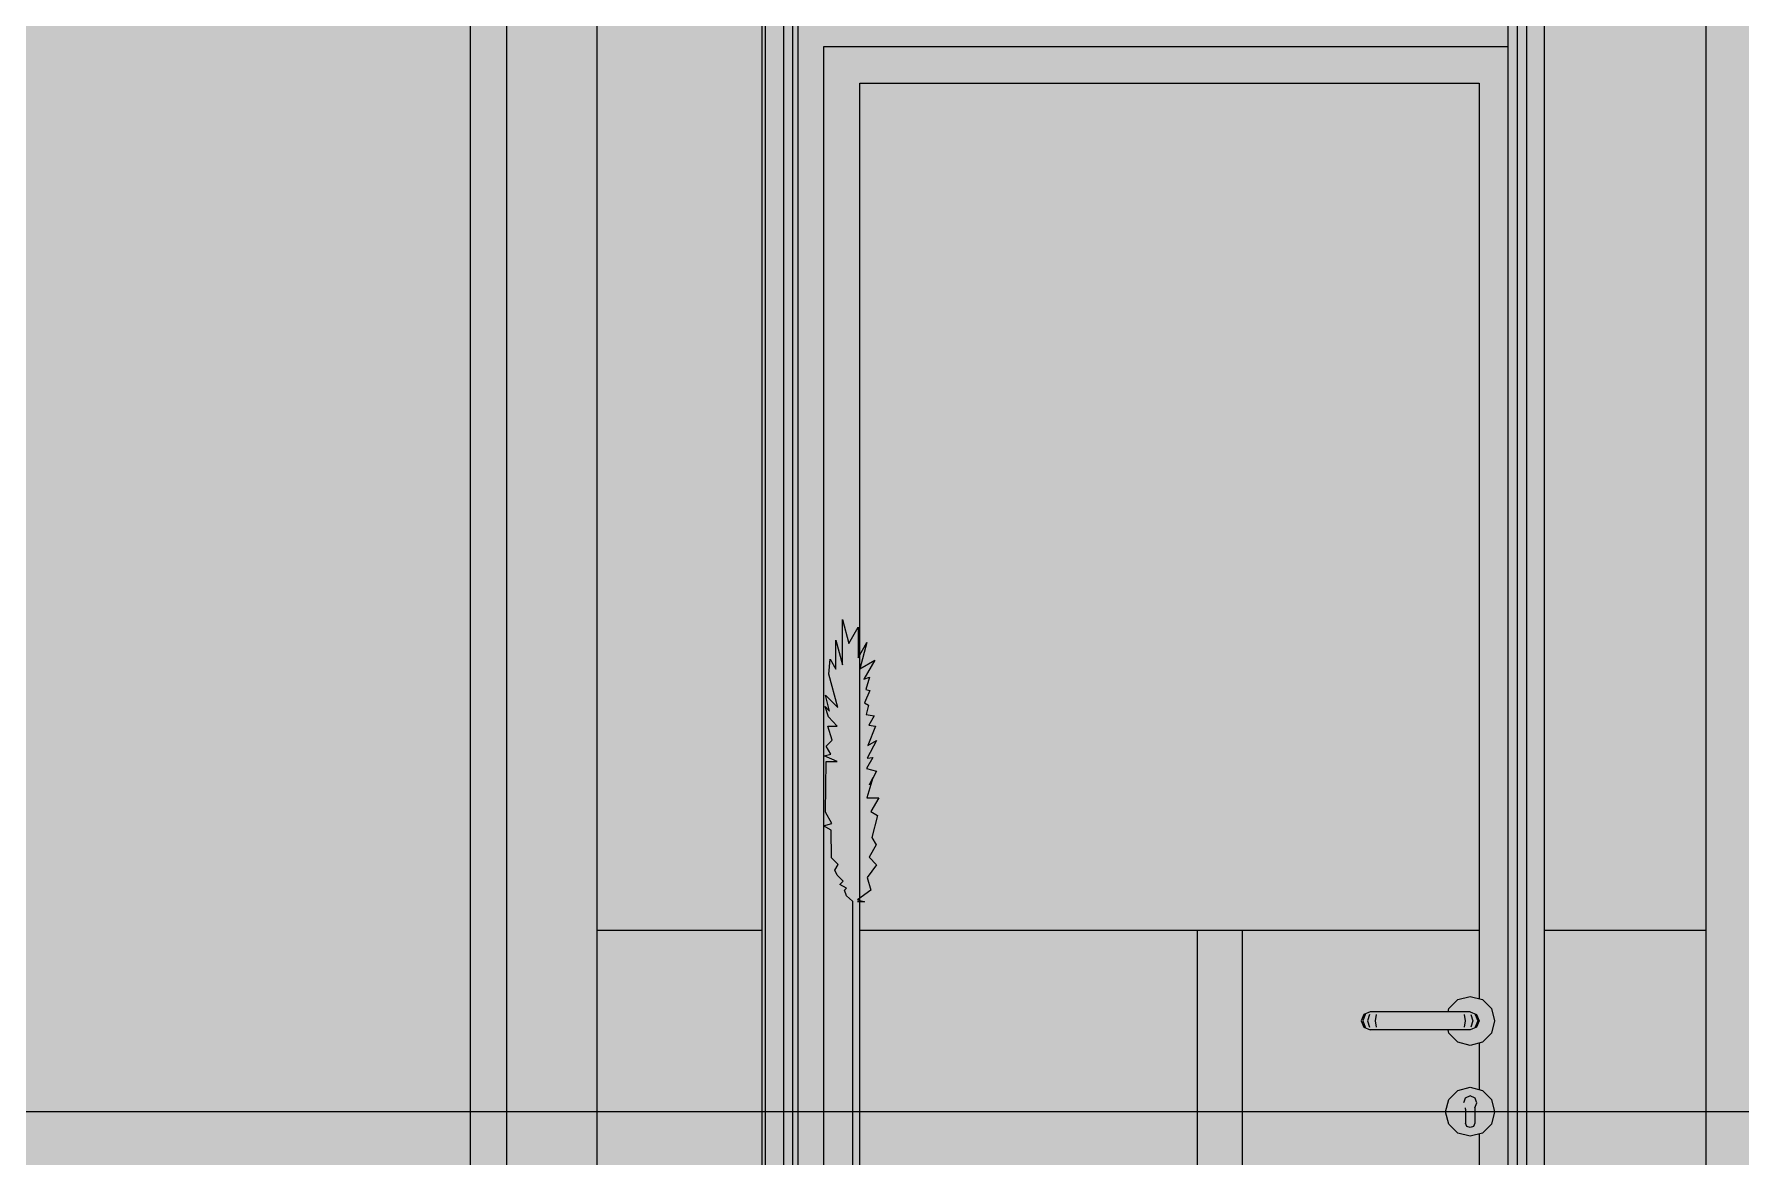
# Model space of a CAD drawing. Header units: centimetres. Extents: x -4381 to 5639, y -3920 to 4826.
# Drawn here: x 123.161 to 125.039, y 11.468 to 12.704 of the extents above; entities that cross this region are included whole.
import ezdxf
from ezdxf.xclip import XClip

# ---------------------------------------------------------------- set-up
doc = ezdxf.new("R2010")
doc.units = ezdxf.units.CM
doc.header["$MEASUREMENT"] = 0
doc.header["$XCLIPFRAME"] = 0
doc.set_wipeout_variables(frame=1)
doc.linetypes.add('Wipeout_Contour', pattern=[100, 0, -100])
for name, color, linetype, lineweight in [('01- MOBILIER_Pen_No__7', 7, 'Continuous', 5), ('0_Pen_No__1', 7, 'Continuous', 5), ('0_Pen_No__15', 214, 'Continuous', 5), ('Structural - Bearing_Pen_No__1', 7, 'Continuous', 5), ('Structural - Bearing_Pen_No__18', 9, 'Continuous', 5), ('Structural - Bearing_Pen_No__7', 7, 'Continuous', 5)]:
    doc.layers.add(name, color=color, linetype=linetype, lineweight=lineweight)
for name, color, linetype, lineweight, true_color in [('03-Personnages.2D_Pen_No__58', 7, 'Continuous', 5, 0xdf0000), ('Structural - Bearing_Pen_No__102', 7, 'Continuous', 5, 0xcccccc), ('Structural - Bearing_Pen_No__112', 7, 'Continuous', 5, 0xd5aaaa)]:
    doc.layers.add(name, color=color, linetype=linetype, lineweight=lineweight, true_color=true_color)
doc.layers.add('Drawing & Figure', color=7, linetype='Continuous')
doc.layers.add('Structural - Bearing', color=7, linetype='Continuous')

# ---------------------------------------------------------------- blocks, each defined once
blk = doc.blocks.new('Drawing_11_11', base_point=(474.0779, 10.6179))
at = {"color": 254, "linetype": 'Wipeout_Contour', "lineweight": 0, "ltscale": 485.312076}
blk.add_wipeout([(117.6905, 11.5179), (123.6405, 11.5179), (123.6405, 13.7179), (117.6905, 13.7179)], dxfattribs=at).dxf.layer = 'Structural - Bearing'
at = {"color": 254, "linetype": 'Wipeout_Contour', "lineweight": 0, "ltscale": 502.732726}
blk.add_wipeout([(125.0005, 11.5179), (125.1005, 11.5179), (125.1005, 13.5779), (125.0005, 13.5779)], dxfattribs=at).dxf.layer = 'Structural - Bearing'
at = {"layer": 'Structural - Bearing_Pen_No__112', "linetype": 'Continuous', "ltscale": 10}
blk.add_hatch(color=256, dxfattribs=at).paths.add_polyline_path([(117.6905, 11.5179), (123.6405, 11.5179), (123.6405, 13.7179), (117.6905, 13.7179)])
at = {"layer": 'Structural - Bearing_Pen_No__18', "linetype": 'Continuous', "ltscale": 10}
blk.add_hatch(color=256, dxfattribs=at).paths.add_polyline_path([(125.0005, 11.5179), (125.1005, 11.5179), (125.1005, 13.5779), (125.0005, 13.5779)])
at = {"color": 254, "linetype": 'Wipeout_Contour', "lineweight": 0, "ltscale": 497.222874}
blk.add_wipeout([(123.6405, 13.6779), (123.6405, 11.5179), (123.6805, 11.5179), (123.6805, 13.6779)], dxfattribs=at).dxf.layer = 'Structural - Bearing'
at = {"layer": 'Structural - Bearing_Pen_No__18', "linetype": 'Continuous', "ltscale": 10}
blk.add_hatch(color=256, dxfattribs=at).paths.add_polyline_path([(123.6405, 13.6779), (123.6405, 11.5179), (123.6805, 11.5179), (123.6805, 13.6779)])
at = {"color": 254, "linetype": 'Wipeout_Contour', "lineweight": 0, "ltscale": 497.479566}
blk.add_wipeout([(123.6805, 13.5779), (123.6805, 11.5179), (123.7805, 11.5179), (123.7805, 13.5779)], dxfattribs=at).dxf.layer = 'Structural - Bearing'
at = {"layer": 'Structural - Bearing_Pen_No__18', "linetype": 'Continuous', "ltscale": 10}
blk.add_hatch(color=256, dxfattribs=at).paths.add_polyline_path([(123.6805, 13.5779), (123.6805, 11.5179), (123.7805, 11.5179), (123.7805, 13.5779)])
at = {"color": 254, "linetype": 'Wipeout_Contour', "lineweight": 0, "ltscale": 500.105242}
blk.add_wipeout([(123.7805, 13.5779), (123.7805, 11.5179), (125.0005, 11.5179), (125.0005, 13.5779)], dxfattribs=at).dxf.layer = 'Structural - Bearing'
at = {"layer": 'Structural - Bearing_Pen_No__102', "linetype": 'Continuous', "ltscale": 10}
blk.add_hatch(color=256, dxfattribs=at).paths.add_polyline_path([(123.7805, 13.5779), (123.7805, 11.5179), (125.0005, 11.5179), (125.0005, 13.5779)])
at = {"layer": '01- MOBILIER_Pen_No__7', "linetype": 'Continuous', "ltscale": 10}
for p, q in [((123.7805, 11.7179), (123.9617, 11.7179)), ((124.0696, 11.7179), (124.7511, 11.7179)), ((124.823, 11.7179), (125.0005, 11.7179))]:
    blk.add_line(p, q, dxfattribs=at)
at = {"layer": '0_Pen_No__15', "linetype": 'Continuous', "ltscale": 10, "flags": 128}
blk.add_lwpolyline([(124.0614, 11.7495), (124.0549, 11.7557), (124.0526, 11.7618), (124.0547, 11.7638), (124.0473, 11.7681), (124.051, 11.7718), (124.0446, 11.7782), (124.0419, 11.7839), (124.0455, 11.7901), (124.0383, 11.7974), (124.0378, 11.8278), (124.0296, 11.8325), (124.0387, 11.835), (124.0315, 11.8476), (124.0323, 11.9033), (124.0443, 11.9033), (124.0303, 11.9095), (124.0376, 11.9114), (124.0325, 11.9203), (124.0391, 11.9269), (124.0343, 11.9423), (124.0445, 11.9423), (124.0348, 11.9524), (124.0312, 11.9639), (124.0362, 11.9588), (124.0315, 11.9764), (124.0451, 11.9629), (124.0352, 11.9995), (124.0369, 12.016), (124.0429, 12.005), (124.0429, 12.0369), (124.0502, 12.0097), (124.0502, 12.0595), (124.0572, 12.0333), (124.0675, 12.0512), (124.0675, 12.0174), (124.0773, 12.0345), (124.0695, 12.0052), (124.0861, 12.0148), (124.074, 11.9939), (124.0801, 11.9962), (124.0759, 11.9827), (124.0804, 11.9815), (124.0746, 11.9679), (124.0791, 11.9653), (124.0763, 11.955), (124.0851, 11.9535), (124.0794, 11.9435), (124.0865, 11.9423), (124.0784, 11.9209), (124.0877, 11.9263), (124.0774, 11.907), (124.0838, 11.9078), (124.0768, 11.8956), (124.0878, 11.8927), (124.0799, 11.8778), (124.0838, 11.8853), (124.077, 11.8634), (124.0902, 11.8634), (124.0815, 11.8484), (124.089, 11.844), (124.0825, 11.8196), (124.0875, 11.8118), (124.0796, 11.798), (124.0879, 11.7896), (124.0776, 11.7757), (124.0814, 11.7616), (124.0667, 11.7511), (124.0747, 11.7488), (124.0667, 11.7488)], dxfattribs=at)
at = {"layer": 'Structural - Bearing_Pen_No__1', "linetype": 'Continuous', "ltscale": 10}
for p, q in [((124.0296, 12.6899), (124.0296, 12.6499)), ((124.783, 12.6899), (124.0296, 12.6899)), ((124.0696, 12.6499), (124.7511, 12.6499)), ((124.7511, 12.6499), (124.7511, 11.6422)), ((124.6311, 11.6279), (124.6241, 11.6249)), ((124.6323, 11.6279), (124.6311, 11.6279)), ((124.6355, 11.6279), (124.6323, 11.6279)), ((124.6404, 11.6279), (124.6355, 11.6279)), ((124.6461, 11.6279), (124.6404, 11.6279)), ((124.7261, 11.6279), (124.6461, 11.6279)), ((124.7168, 11.6279), (124.7178, 11.6314)), ((124.7178, 11.6314), (124.7276, 11.6413)), ((124.7319, 11.6279), (124.7261, 11.6279)), ((124.7276, 11.6413), (124.7411, 11.6449)), ((124.7367, 11.6279), (124.7319, 11.6279)), ((124.74, 11.6279), (124.7367, 11.6279)), ((124.7411, 11.6279), (124.74, 11.6279)), ((124.7411, 11.6449), (124.7546, 11.6413)), ((124.7411, 11.6279), (124.7482, 11.6249)), ((124.7546, 11.6413), (124.7645, 11.6314)), ((124.7645, 11.6314), (124.7681, 11.6179)), ((124.6241, 11.6249), (124.6211, 11.6179)), ((124.6211, 11.6179), (124.6241, 11.6108)), ((124.6256, 11.6249), (124.6229, 11.6179)), ((124.6229, 11.6179), (124.6256, 11.6108)), ((124.6241, 11.6108), (124.6311, 11.6079)), ((124.6304, 11.6249), (124.6283, 11.6179)), ((124.6283, 11.6179), (124.6304, 11.6108)), ((124.6376, 11.6249), (124.6365, 11.6179)), ((124.6365, 11.6179), (124.6376, 11.6108)), ((124.7346, 11.6249), (124.7358, 11.6179)), ((124.7358, 11.6179), (124.7346, 11.6108)), ((124.7482, 11.6108), (124.7411, 11.6079)), ((124.7418, 11.6249), (124.744, 11.6179)), ((124.744, 11.6179), (124.7418, 11.6108)), ((124.7467, 11.6249), (124.7494, 11.6179)), ((124.7494, 11.6179), (124.7467, 11.6108)), ((124.7482, 11.6249), (124.7511, 11.6179)), ((124.7511, 11.6179), (124.7482, 11.6108)), ((124.7681, 11.6179), (124.7645, 11.6044)), ((124.6323, 11.6079), (124.6311, 11.6079)), ((124.6355, 11.6079), (124.6323, 11.6079)), ((124.6404, 11.6079), (124.6355, 11.6079)), ((124.6461, 11.6079), (124.6404, 11.6079)), ((124.7261, 11.6079), (124.6461, 11.6079)), ((124.7178, 11.6044), (124.7168, 11.6079)), ((124.7276, 11.5945), (124.7178, 11.6044)), ((124.7319, 11.6079), (124.7261, 11.6079)), ((124.7411, 11.5909), (124.7276, 11.5945)), ((124.7367, 11.6079), (124.7319, 11.6079)), ((124.74, 11.6079), (124.7367, 11.6079)), ((124.7411, 11.6079), (124.74, 11.6079)), ((124.7546, 11.5945), (124.7411, 11.5909)), ((124.7511, 11.5936), (124.7511, 11.5422)), ((124.7645, 11.6044), (124.7546, 11.5945)), ((124.7178, 11.5314), (124.7276, 11.5413)), ((124.7276, 11.5413), (124.7411, 11.5449)), ((124.7411, 11.5353), (124.7358, 11.533)), ((124.7411, 11.5449), (124.7546, 11.5413)), ((124.7465, 11.533), (124.7411, 11.5353)), ((124.7546, 11.5413), (124.7645, 11.5314)), ((124.7344, 11.5295), (124.7337, 11.5276)), ((124.7358, 11.533), (124.7344, 11.5295)), ((124.7479, 11.5295), (124.7465, 11.533)), ((124.7486, 11.5276), (124.7479, 11.5295))]:
    blk.add_line(p, q, dxfattribs=at)
at = {"color": 254, "linetype": 'Wipeout_Contour', "lineweight": 0, "ltscale": 608.336316}
blk.add_wipeout([(117.6905, 10.8179), (118.939, 10.8179), (125.5905, 10.8179), (125.5905, 11.5179), (117.6905, 11.5179)], dxfattribs=at).dxf.layer = 'Structural - Bearing'
at = {"layer": '03-Personnages.2D_Pen_No__58', "linetype": 'Continuous', "lineweight": 0, "ltscale": 10, "true_color": 0x6f0000}
blk.add_hatch(color=16, dxfattribs=at).paths.add_polyline_path([(124.6504, 12.0128), (124.6238, 11.9759), (124.6004, 11.9358), (124.5921, 11.8996), (124.588, 11.8722), (124.5739, 11.8814), (124.5711, 11.8888), (124.5623, 11.8919), (124.5502, 11.8943), (124.5444, 11.8971), (124.54, 11.9086), (124.5359, 11.9131), (124.5005, 11.9437), (124.4994, 11.9422), (124.4738, 11.969), (124.4725, 11.9681), (124.4641, 11.9781), (124.459, 11.9896), (124.4531, 12.0115), (124.4497, 12.0328), (124.4472, 12.039), (124.4353, 12.0528, 0.101655), (124.4345, 12.0623, 0.153057), (124.43, 12.0689, 0.153057), (124.4226, 12.0718, 0.043046), (124.4185, 12.0718), (124.4144, 12.0723, 0.073978), (124.4176, 12.0829, 0.106894), (124.4169, 12.0929, 0.153057), (124.4125, 12.0996, 0.153057), (124.405, 12.1025, 0.064751), (124.3989, 12.1021), (124.3951, 12.1207), (124.3953, 12.1327), (124.3962, 12.1338), (124.4166, 12.1513, 0.256491), (124.4173, 12.1531), (124.417, 12.1555, 0.621783), (124.4135, 12.1566), (124.394, 12.1367), (124.3935, 12.1324), (124.3934, 12.1203), (124.3973, 12.1017, 0.024086), (124.3951, 12.101, 0.168122), (124.3775, 12.0865), (124.371, 12.1528), (124.3685, 12.1752), (124.3706, 12.1805), (124.3911, 12.198, 0.256491), (124.3918, 12.1998), (124.3914, 12.2022, 0.621783), (124.388, 12.2033), (124.3684, 12.1834), (124.3663, 12.1756), (124.3756, 12.0846, 0.137555), (124.3681, 12.0674, 0.106894), (124.3688, 12.0573, 0.153056), (124.3732, 12.0507, 0.153057), (124.3807, 12.0478, 0.096531), (124.3897, 12.0489), (124.3881, 12.0451), (124.3876, 12.0349), (124.3822, 12.0283), (124.3819, 12.0214), (124.3843, 12.0173), (124.3845, 12.0114), (124.3821, 12.0101), (124.3797, 12.0041), (124.3827, 11.9962), (124.3893, 11.9934), (124.3967, 11.9847), (124.4087, 11.9653), (124.4203, 11.9515), (124.4282, 11.9461), (124.4322, 11.9419), (124.4242, 11.9317), (124.452, 11.8958), (124.45, 11.8921), (124.4275, 11.848), (124.4613, 11.832), (124.5008, 11.8125), (124.5529, 11.7832), (124.5878, 11.764), (124.608, 11.7558), (124.6067, 11.7373), (124.6019, 11.7238), (124.5964, 11.69), (124.5959, 11.6619), (124.5717, 11.6605), (124.5571, 11.4044), (124.5982, 11.3994), (124.5899, 11.3592), (124.574, 11.2948), (124.5799, 11.2932), (124.5717, 11.2579), (124.567, 11.2154), (124.5586, 11.1651), (124.5574, 11.1559), (124.5614, 11.1461), (124.5677, 11.1334), (124.584, 11.1141), (124.5943, 11.1073), (124.6254, 11.0919), (124.6546, 11.0725), (124.6858, 11.0428), (124.7216, 11.0106), (124.7212, 10.9594), (124.7206, 10.9018), (124.7183, 10.8765), (124.7133, 10.8335), (124.7045, 10.8069), (124.6999, 10.7932), (124.6972, 10.7812), (124.6905, 10.7561), (124.68, 10.7353), (124.6626, 10.7078), (124.6558, 10.6972), (124.6466, 10.681), (124.6334, 10.6669), (124.617, 10.6575), (124.5963, 10.6514), (124.5711, 10.6449), (124.5595, 10.6387), (124.5567, 10.6339), (124.5563, 10.6296), (124.5583, 10.624), (124.5877, 10.6179), (124.6937, 10.6179), (124.7024, 10.6244), (124.7165, 10.6401), (124.7292, 10.6548), (124.7441, 10.6685), (124.762, 10.6805), (124.7679, 10.6832), (124.7692, 10.6748), (124.7694, 10.6577), (124.7682, 10.6431), (124.7651, 10.6179), (124.7877, 10.6179), (124.785, 10.6476), (124.7842, 10.6624), (124.7892, 10.6806), (124.7964, 10.696), (124.8002, 10.7119), (124.8001, 10.727), (124.7972, 10.7414), (124.7898, 10.7587), (124.7851, 10.7632), (124.7812, 10.7943), (124.783, 10.807), (124.7899, 10.8474), (124.7985, 10.8736), (124.8109, 10.9104), (124.8175, 10.9346), (124.8577, 10.8899), (124.8763, 10.8646), (124.8792, 10.8556), (124.8879, 10.8326), (124.8967, 10.8131), (124.9097, 10.786), (124.9104, 10.7793), (124.9024, 10.7585), (124.8961, 10.7467), (124.8885, 10.7325), (124.8818, 10.7218), (124.8779, 10.7097), (124.8742, 10.7005), (124.8773, 10.6961), (124.8825, 10.6918), (124.8897, 10.6888), (124.8977, 10.6948), (124.9282, 10.7185), (124.9585, 10.7457), (124.9664, 10.762), (124.9711, 10.7785), (124.9703, 10.7991), (124.9677, 10.8201), (124.9637, 10.8365), (124.9651, 10.8517), (124.9681, 10.8658), (124.9711, 10.872), (124.9742, 10.875), (124.9789, 10.8759), (124.9884, 10.8752), (125.0002, 10.8704), (125.0083, 10.8624), (125.0177, 10.8538), (125.0252, 10.845), (125.0355, 10.8613), (125.0262, 10.867), (125.0128, 10.8742), (125.0025, 10.888), (124.9927, 10.9031), (124.9825, 10.9179), (124.9689, 10.9304), (124.947, 10.937), (124.9329, 10.9378), (124.9224, 10.9362), (124.9062, 10.9432), (124.8897, 10.9554), (124.8659, 10.9785), (124.8452, 11.0061), (124.8347, 11.0214), (124.8333, 11.0453), (124.8254, 11.0912), (124.8174, 11.1382), (124.8153, 11.1651), (124.8169, 11.2117), (124.8226, 11.2488), (124.8279, 11.2831), (124.8659, 11.2865), (124.8614, 11.3758), (124.8958, 11.3687), (124.9264, 11.618), (124.8721, 11.6309), (124.8701, 11.6374), (124.8624, 11.6636), (124.8584, 11.6734), (124.86, 11.7144), (124.8593, 11.7382), (124.859, 11.7478), (124.8567, 11.7549), (124.8602, 11.787), (124.8736, 11.8633), (124.883, 11.9255), (124.8768, 12.0146), (124.8617, 12.0555), (124.8561, 12.0682), (124.8702, 12.0758), (124.8735, 12.075), (124.8778, 12.0773), (124.8741, 12.0871), (124.8798, 12.0863), (124.8981, 12.0872), (124.9062, 12.0972), (124.9078, 12.1186), (124.8941, 12.1506), (124.8741, 12.1938), (124.8653, 12.2211), (124.8685, 12.2215), (124.8667, 12.238), (124.8685, 12.2459), (124.8559, 12.2544), (124.8389, 12.2796), (124.8133, 12.3333), (124.7901, 12.3621), (124.7378, 12.3848), (124.6987, 12.3915), (124.6817, 12.382), (124.6637, 12.3575), (124.6484, 12.3297), (124.645, 12.3135), (124.6396, 12.3099), (124.6356, 12.2905), (124.6358, 12.2456), (124.6291, 12.2046), (124.6167, 12.1844), (124.5989, 12.162), (124.5879, 12.1396), (124.5889, 12.1166), (124.6062, 12.1013), (124.624, 12.0941), (124.6226, 12.0984), (124.615, 12.1123), (124.6184, 12.1371), (124.6261, 12.152), (124.6304, 12.1353), (124.6284, 12.1106), (124.6319, 12.082), (124.641, 12.0755), (124.668, 12.0755), (124.6833, 12.082), (124.6782, 12.0633), (124.6694, 12.0433)])
at = {"layer": 'Structural - Bearing_Pen_No__102', "linetype": 'Continuous', "ltscale": 10}
blk.add_hatch(color=256, dxfattribs=at).paths.add_polyline_path([(117.6905, 10.8179), (118.939, 10.8179), (125.5905, 10.8179), (125.5905, 11.5179), (117.6905, 11.5179)])
at = {"layer": '0_Pen_No__1', "linetype": 'Continuous', "ltscale": 10}
blk.add_line((124.0614, 11.7495), (124.0614, 11.1457), dxfattribs=at)
at = {"layer": 'Structural - Bearing_Pen_No__1', "linetype": 'Continuous', "ltscale": 10}
for p, q in [((123.6405, 13.7179), (123.6405, 10.8179)), ((123.9617, 13.5779), (123.9617, 10.8179)), ((123.9655, 10.8179), (123.9655, 13.5779)), ((123.9855, 13.5779), (123.9855, 10.8179)), ((123.9955, 13.5779), (123.9955, 10.8179)), ((124.0017, 10.8179), (124.0017, 13.5779)), ((124.783, 10.8179), (124.783, 13.5779)), ((124.793, 13.5779), (124.793, 10.8179)), ((124.803, 13.5779), (124.803, 10.8179)), ((124.823, 10.8179), (124.823, 13.5779)), ((124.0296, 12.6499), (124.0296, 10.8179)), ((124.0696, 10.8179), (124.0696, 12.6499)), ((124.4405, 11.7179), (124.4405, 11.4202)), ((124.4905, 11.4202), (124.4905, 11.7179)), ((125.5905, 11.5179), (117.6905, 11.5179)), ((125.5905, 11.5179), (117.7105, 11.5179)), ((124.7141, 11.5179), (124.7178, 11.5314)), ((124.7178, 11.5044), (124.7141, 11.5179)), ((124.7361, 11.5208), (124.7361, 11.5223)), ((124.7361, 11.5208), (124.7361, 11.5179)), ((124.7361, 11.5179), (124.7361, 11.515)), ((124.7361, 11.515), (124.7361, 11.5092)), ((124.7461, 11.5223), (124.7486, 11.5276)), ((124.7461, 11.5223), (124.7461, 11.5208)), ((124.7461, 11.5208), (124.7461, 11.5179)), ((124.7461, 11.5179), (124.7461, 11.515)), ((124.7461, 11.515), (124.7461, 11.5092)), ((124.7645, 11.5314), (124.7681, 11.5179)), ((124.7681, 11.5179), (124.7645, 11.5044)), ((124.7276, 11.4945), (124.7178, 11.5044)), ((124.7361, 11.5092), (124.7361, 11.5054)), ((124.7376, 11.5018), (124.7361, 11.5054)), ((124.7411, 11.5004), (124.7376, 11.5018)), ((124.7447, 11.5018), (124.7411, 11.5004)), ((124.7461, 11.5054), (124.7447, 11.5018)), ((124.7461, 11.5092), (124.7461, 11.5054)), ((124.7645, 11.5044), (124.7546, 11.4945)), ((124.7411, 11.4909), (124.7276, 11.4945)), ((124.7546, 11.4945), (124.7411, 11.4909)), ((124.7511, 11.4936), (124.7511, 10.8179))]:
    blk.add_line(p, q, dxfattribs=at)
at = {"layer": 'Structural - Bearing_Pen_No__7', "linetype": 'Continuous', "ltscale": 10}
for p, q in [((123.6805, 13.6779), (123.6805, 10.8179)), ((123.7805, 10.8179), (123.7805, 13.5779)), ((125.0005, 13.5779), (125.0005, 10.8179))]:
    blk.add_line(p, q, dxfattribs=at)

msp = doc.modelspace()

# ---------------------------------------------------------------- block references
at = {"layer": 'Drawing & Figure', "color": 151, "linetype": 'Continuous', "lineweight": 5, "ltscale": 10, "true_color": 0x80c2ff}
ref = msp.add_blockref('Drawing_11_11', (474.07794, 10.61787), dxfattribs=at)
XClip(ref).set_block_clipping_path([(101.4426918859, 0.9963282177), (149.8554874385, 21.3288080632)])

doc.saveas('drawing.dxf')
